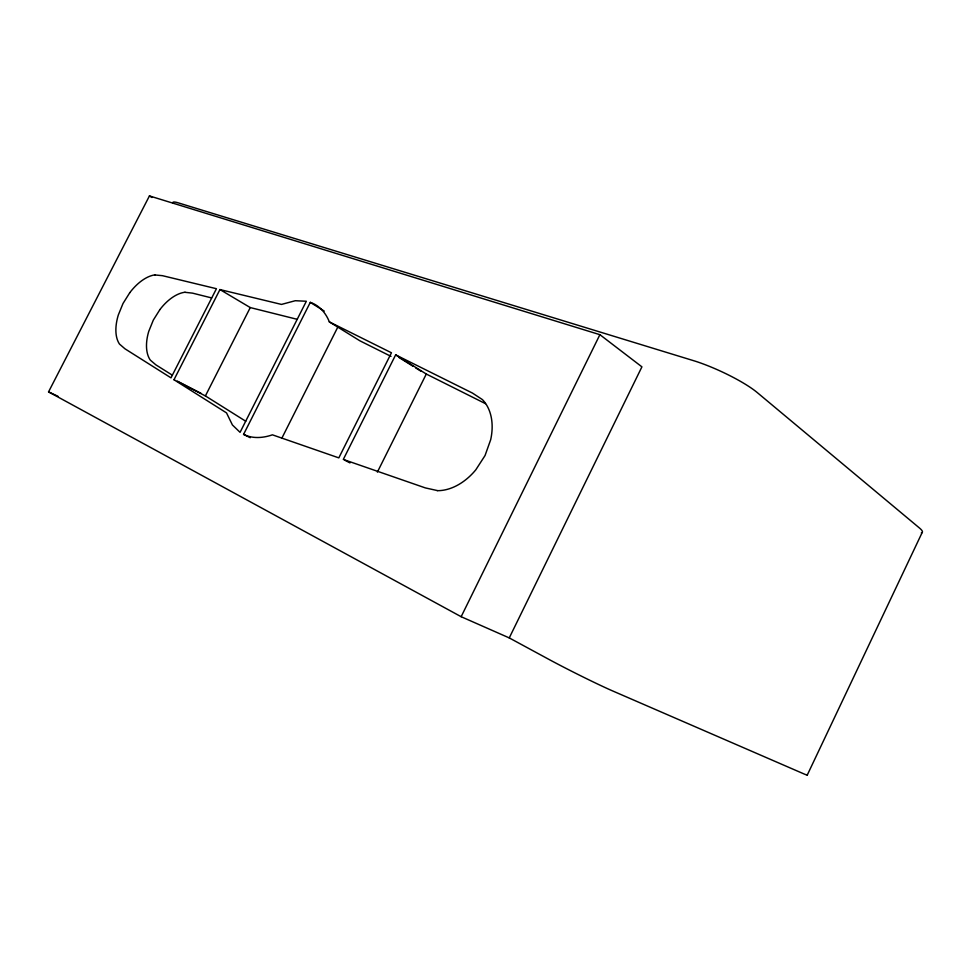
<?xml version="1.0" encoding="UTF-8"?>
<svg xmlns="http://www.w3.org/2000/svg" width="971" height="971" viewBox="0 0 971 971"><rect width="100%" height="100%" fill="white"/><g stroke="black" fill="none" stroke-linecap="round" stroke-linejoin="round"><path stroke-width="1.46" d="M807.314 774.967L922.207 532.436M509.253 637.911L641.916 366.844L599.896 334.679L149.437 195.924L48.55 391.883L461.152 616.706L509.253 637.911L550.156 660.062A50.674 1.978 26.7 0 0 612.701 690.964L803.078 773.535A42.942 1.299 26.9 0 0 806.852 774.542M461.152 616.706L599.896 334.679M377.379 472.112L426.293 374.029L395.646 354.864L343.309 459.441L425.371 487.915L437.326 490.561M250.275 437.727L243.587 434.377L310.295 302.369C319.338 305.331 325.989 313.184 329.339 321.887L359.901 340.809L390.997 356.369M281.76 438.37L337.981 326.729M173.991 379.746L219.944 289.564L281.481 304.421L295.281 300.719L306.338 301.253L240.068 432.338L232.409 424.958L226.522 412.893L173.991 379.746L205.391 395.925L245.748 421.244M205.391 395.925L250.263 307.576L297.26 319.338M129.701 292.817L123.014 303.486L118.316 314.992A41.219 22.867 -60.9 0 0 119.494 344.074L124.968 348.807L170.993 377.853L216.436 288.715L162.448 275.679L154.935 274.951M159.887 309.628L153.321 320.078L148.745 331.39A40.381 23.098 -60.9 0 0 150.311 360.107L155.87 364.841L172.207 375.097M184.963 292.307L192.501 293.133L211.557 297.903M48.55 391.883L57.981 396.289M243.587 434.377C252.509 438.904 263.19 438.055 272.402 434.826L338.818 457.875L391.447 352.776L329.339 321.887M395.646 354.864L472.44 393.061L482.417 399.603A53.162 38.051 -59.8 0 1 490.671 439.754L485.039 455.545L475.79 469.843A53.162 38.051 -59.8 0 1 437.278 490.671M426.293 374.029L485.488 403.657M177.535 381.227L201.058 393.352M344.644 460.133L349.985 462.912M219.944 289.564L250.263 307.576M399.105 357.559L413.148 366.346M415.697 367.936L420.807 371.128M310.295 302.369L324.229 311.072M149.437 195.924L151.937 197.501M921.333 532.873A42.493 5.972 24 0 0 919.44 527.993L757.125 392.466A50.031 9.091 24.8 0 0 695.685 361.321L177.535 202.636A34.653 4.2 28 0 0 172.911 203.109M129.75 292.732A41.219 22.867 -60.9 0 1 154.984 274.866M159.924 309.555A40.381 23.098 -60.9 0 1 185 292.235"/></g></svg>
